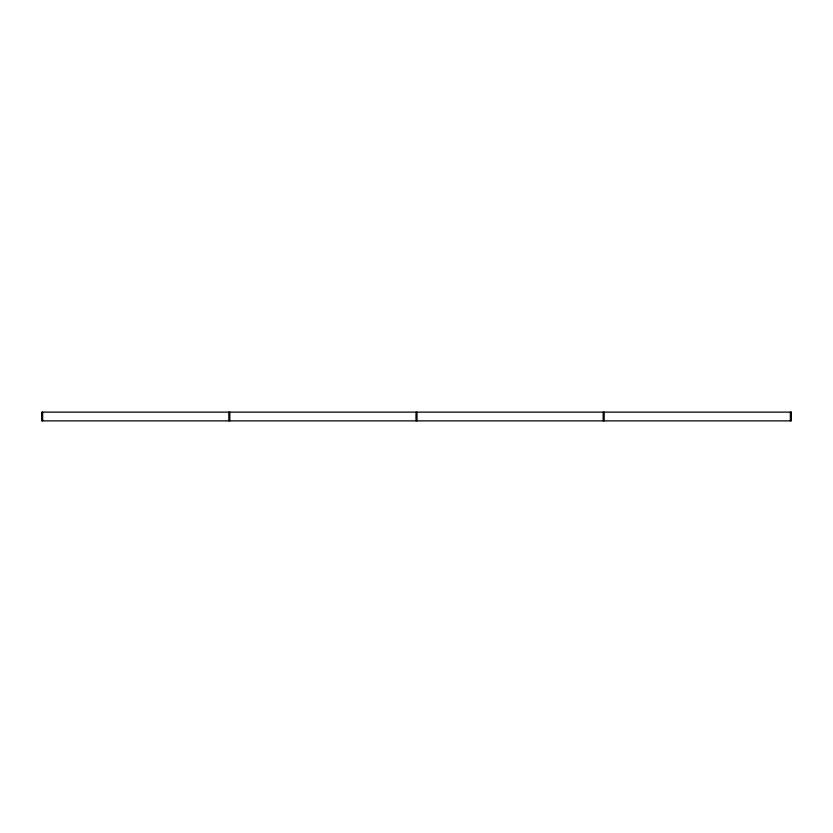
<?xml version="1.0" encoding="UTF-8"?>
<svg xmlns="http://www.w3.org/2000/svg" width="833" height="833" viewBox="0 0 833 833"><rect width="100%" height="100%" fill="white"/><g stroke="black" fill="none" stroke-linecap="round" stroke-linejoin="round"><path stroke-width="1.25" d="M790.35 412.127L790.35 420.873M604.175 412.127L604.175 420.873M603.175 412.127L603.175 420.873M417 412.127L417 420.873M416 412.127L416 420.873M229.825 412.127L229.825 420.873M228.825 412.127L228.825 420.873M42.65 412.127L42.65 420.873M791.35 412.127L41.65 412.127L41.65 420.873L791.35 420.873L791.35 412.127"/></g></svg>
